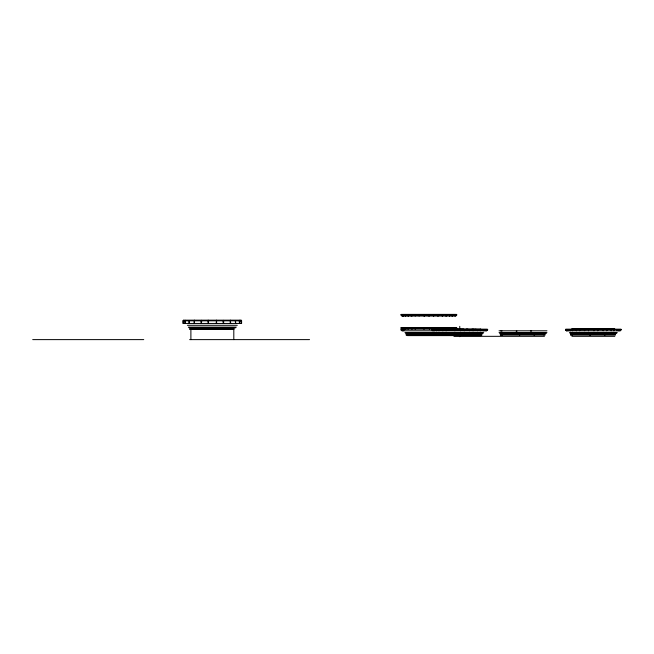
<?xml version="1.0" encoding="UTF-8"?>
<svg xmlns="http://www.w3.org/2000/svg" width="654" height="654" viewBox="0 0 654 654"><rect width="100%" height="100%" fill="white"/><g stroke="black" fill="none" stroke-linecap="round" stroke-linejoin="round"><path stroke-width="0.98" d="M183.087 320.82L183.087 323.452L241.604 323.452L241.596 320.705L241.007 320.166L183.741 320.166L183.087 320.82L241.604 320.82M189.153 323.452C189.595 319.348 189.153 319.283 189.014 323.452M201.072 323.452C200.549 319.536 202.258 318.841 201.424 323.452M216.155 323.452L216.539 320.166L216.629 323.452M230.216 323.452L230.314 320.166L230.69 323.452M235.685 323.452C235.587 319.307 235.064 319.34 235.546 323.452M239.487 323.452C238.694 318.825 240.296 319.512 239.83 323.452M241.489 323.452L241.007 320.166M423.98 316.029L423.996 314.713M423.98 329.166L424.045 327.85M454.873 330.81L454.939 329.493M588.477 330.81L588.543 329.493M469.531 330.752L469.646 329.493M603.143 330.752L603.258 329.493M438.63 316.029L438.752 314.713M438.63 329.166L438.752 327.85M428.288 316.029L428.403 315.53M442.66 315.596L442.529 316.029M433.332 316.029L433.7 314.713M433.332 329.166L433.741 327.85M464.226 330.81L464.634 329.493M597.838 330.81L598.246 329.493M446.657 329.109L447.091 327.85L447.696 327.834M477.551 330.752L477.984 329.493M611.163 330.752L611.596 329.493M446.633 316.029L447.091 314.713M437.534 316.029L437.812 315.53M449.911 315.596L449.65 316.029M407.744 327.777L407.556 327.621M442.153 316.029L442.815 314.713M442.153 329.166L442.856 327.85M473.046 330.81L473.749 329.493M606.699 330.752L607.353 329.493M452.952 315.408L452.486 316.029M452.535 329.109L453.23 327.85M617.041 330.752L617.736 329.493M483.38 330.81L484.124 329.493M445.742 316.029L446.142 315.53M449.372 316.029L450.254 315.04M449.372 329.166L450.197 327.629M480.265 330.81L481.172 329.493M613.869 330.81L614.785 329.493M487.205 329.493L487.214 329.951M451.906 316.029L452.388 315.53M456.803 315.04L455.813 316.029L401.932 316.029L400.943 314.713L456.803 314.713L400.943 315.04M455.813 329.166L456.803 327.85L400.943 327.85L401.932 329.166M432.825 330.81L431.836 329.493L487.696 329.493L486.707 330.81L401.932 330.81L400.943 329.829L404.442 329.493M621.3 329.829L620.311 330.81L566.429 330.81L565.44 329.493L621.3 329.493L565.44 329.829M454.113 329.166L455.127 327.85M485.006 330.81L486.012 329.493M618.61 330.81L619.624 329.493M454.301 315.841L455.11 314.713M455.298 316.029L456.312 314.713M455.486 328.987L456.312 327.85M486.192 330.81L487.205 329.829M619.796 330.81L620.809 329.493M516.202 331.251L516.979 331.186M183.741 320.166L183.226 320.64L183.202 323.452M572.781 328.512L572.013 328.537L614.719 328.774L572.013 329.027L614.727 329.314M614.662 329.281L614.212 329.289M407.556 327.548L408.693 327.523M407.556 327.965L440.641 327.801M450.312 327.523L449.797 327.531M450.124 327.809L448.693 327.826M450.034 327.736L449.461 327.777M438.63 333.229L440.346 333.213M407.565 327.744L448.922 327.548M450.14 327.531L449.658 327.703M438.695 329.289L463.743 329.166M480.044 329.289L480.919 329.264L471.951 329.191M447.696 327.76L448.808 327.768M447.933 327.834L448.897 327.768M479.08 333.246L466.049 333.311M446.469 327.768L442.398 327.867M447.565 327.76L445.529 327.85M440.641 327.875L444.499 327.785M418.094 327.891L439.145 327.809M401.27 314.386L456.467 314.386M187.379 325.291L237.32 325.291M188.36 327.131L236.331 327.131M401.27 327.523L456.467 327.523M189.022 327.785L235.677 327.785M400.943 328.185L456.803 328.185M189.644 328.709L233.919 328.709M401.27 329.166L487.361 329.166M565.775 329.166L620.973 329.166M189.644 329.493L233.919 329.493M400.943 329.829L404.491 329.829M431.836 329.829L487.696 329.829M499.027 330.81L546.973 330.81M500.776 331.006L502.019 331.006M530.402 331.006L531.637 331.006M404.9 332.649L483.739 332.649M499.027 332.649L546.973 332.649M569.397 332.649L617.343 332.649M405.554 333.311L483.077 333.311M499.681 333.311L546.311 333.311M570.059 333.311L616.689 333.311M500.31 334.227L545.142 334.227L545.142 335.02L500.31 335.02M570.68 334.227L615.52 334.227L615.52 335.02L570.68 335.02M406.183 334.292L481.908 334.292L481.908 335.085L406.183 335.085M407.426 335.608L481.205 335.608M453.933 336.328L544.439 336.328M571.931 336.328L614.817 336.328M32.7 339.614L143.741 339.614M189.644 339.614L309.555 339.614M420.963 327.572L436.586 327.703M466.335 329.166L474.207 329.281M444.18 327.662L447.066 327.752M412.723 327.605L419.77 327.564M437.788 327.629L445.562 327.744M414.554 327.621L421.454 327.646M436.586 327.629L442.243 327.728M447.025 329.166L467.937 329.248M446.322 327.67L447.965 327.76M411.668 327.523L412.715 327.531M412.895 327.531L409.052 327.58M475.409 329.281L476.071 329.289M447.467 327.679L448.301 327.768M408.922 327.793L449.421 327.981M408.096 327.572L407.679 327.564M566.944 330.81L565.808 329.493M433.34 330.81L432.327 329.493M402.447 316.029L401.433 314.713M402.447 329.166L401.433 327.85M402.447 330.81L401.433 329.493M403.126 315.53L403.632 316.029M402.635 327.85L403.632 329.166M570.337 330.81L569.364 329.493M436.725 330.81L435.76 329.493M405.832 316.029L404.867 314.713M405.832 329.166L404.867 327.85M566.74 330.81L565.808 329.829M402.243 316.029L401.311 314.713M402.243 329.166L401.311 327.85M401.891 330.442L401.425 329.951M407.916 315.53L408.374 316.029M567.983 330.81L567.132 329.493M434.37 330.81L433.528 329.493M403.477 316.029L402.619 314.713M403.477 329.166L403.06 328.676M403.477 330.81L402.635 329.493M575.945 330.131L575.692 329.493M442.235 330.008L442.088 329.493M576.051 330.254L576.501 330.81M442.439 330.254L442.897 330.81M412.004 316.029L411.194 314.713M412.004 329.166L411.194 327.85M405.251 316.029L404.883 315.53M572.593 330.81L571.997 329.493M438.989 330.81L438.384 329.493M408.096 316.029L407.491 314.713M408.096 329.166L407.491 327.85M419.721 328.308L419.655 327.85M450.753 330.196L450.549 329.493M584.676 330.752L584.153 329.493M411.113 316.029L410.908 315.596M424.209 315.53L424.405 316.029M579.697 330.752L579.428 329.493M446.102 330.81L445.824 329.493M415.208 316.029L414.889 314.713M415.192 329.109L414.93 327.85M593.955 330.81L593.726 329.493M460.351 330.81L460.122 329.493M429.457 316.029L429.228 314.713M429.457 329.166L429.228 327.85M419.108 316.029L419.05 315.596M433.733 315.53L433.766 316.029M604.991 334.227L604.991 335.02M604.419 334.227L604.419 335.02M590.129 334.227L590.129 335.02M589.965 334.227L589.965 335.02M572.413 334.227L572.413 335.02M572.291 334.227L572.291 335.02M571.915 334.227L571.915 335.02M570.811 334.227L570.811 335.02M544.054 334.227L544.054 335.02M534.612 334.227L534.612 335.02M534.04 334.227L534.04 335.02M519.758 334.227L519.758 335.02M519.587 334.227L519.587 335.02M502.043 334.227L502.043 335.02M501.92 334.227L501.92 335.02M501.544 334.227L501.544 335.02M500.433 334.227L500.433 335.02M480.821 334.292L480.821 335.085M471.379 334.292L471.379 335.085M470.806 334.292L470.806 335.085M459.762 326.346L459.762 329.175M459.762 334.815L459.762 336.704M456.525 334.292L456.525 335.085M456.353 334.292L456.353 335.085M438.809 334.292L438.687 335.085M438.311 334.292L438.311 335.085M437.199 334.292L437.199 335.085M425.631 334.292L425.631 335.085M425.46 334.292L425.46 335.085M407.916 334.292L407.916 335.085M407.794 334.292L407.794 335.085M407.417 334.292L407.417 335.085M406.306 334.292L406.306 335.085M233.805 327.785L233.805 339.614M226.758 328.709L226.758 329.493M226.055 328.709L226.055 329.493M223.619 323.452C224.044 319.291 222.483 319.103 223.267 323.452M212.346 328.709L212.346 329.493M208.536 323.452L208.193 320.166L208.062 323.452M194.475 323.452L194.377 320.166L194.009 323.452M191.818 328.709L191.818 329.493M190.894 327.785L190.894 339.614M190.764 328.709L190.764 329.493M185.205 323.452C185.957 319.103 184.502 319.242 184.869 323.452M572.847 328.512L572.43 328.758L572.847 329.003L572.847 328.512"/></g></svg>
